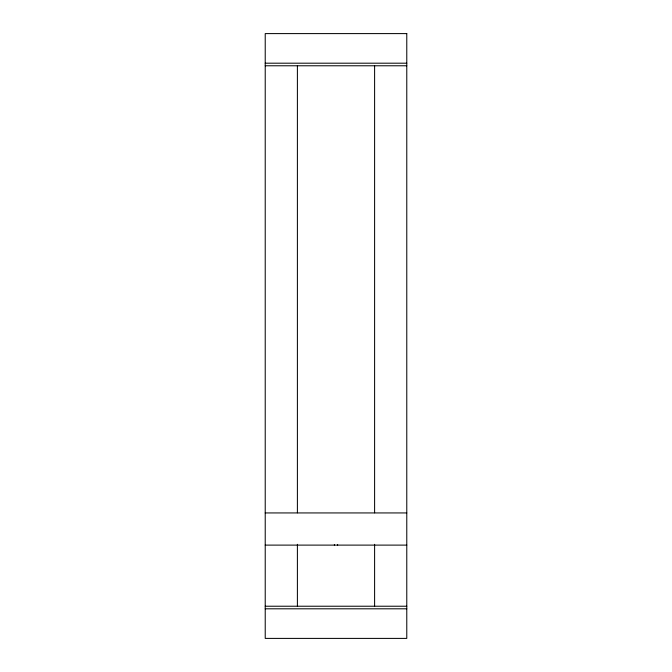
<?xml version="1.0" encoding="UTF-8"?>
<svg xmlns="http://www.w3.org/2000/svg" width="672" height="672" viewBox="0 0 672 672"><rect width="100%" height="100%" fill="white"/><g stroke="black" fill="none" stroke-linecap="round" stroke-linejoin="round"><path stroke-width="1.01" d="M265.222 63.193L406.778 63.193M265.222 65.772L406.778 65.772M265.222 512.938L406.778 512.938M265.222 545.11L406.778 545.11M265.222 606.228L406.778 606.228M265.222 608.807L406.778 608.807M374.606 65.772L374.606 512.828M374.606 544.312L374.606 606.228M337.604 544.555L337.604 545.11M334.396 544.555L334.396 545.11M297.394 65.772L297.394 512.828M297.394 544.312L297.394 606.228M406.778 33.6L265.222 33.6L265.222 638.4L406.778 638.4L406.778 33.6"/></g></svg>
